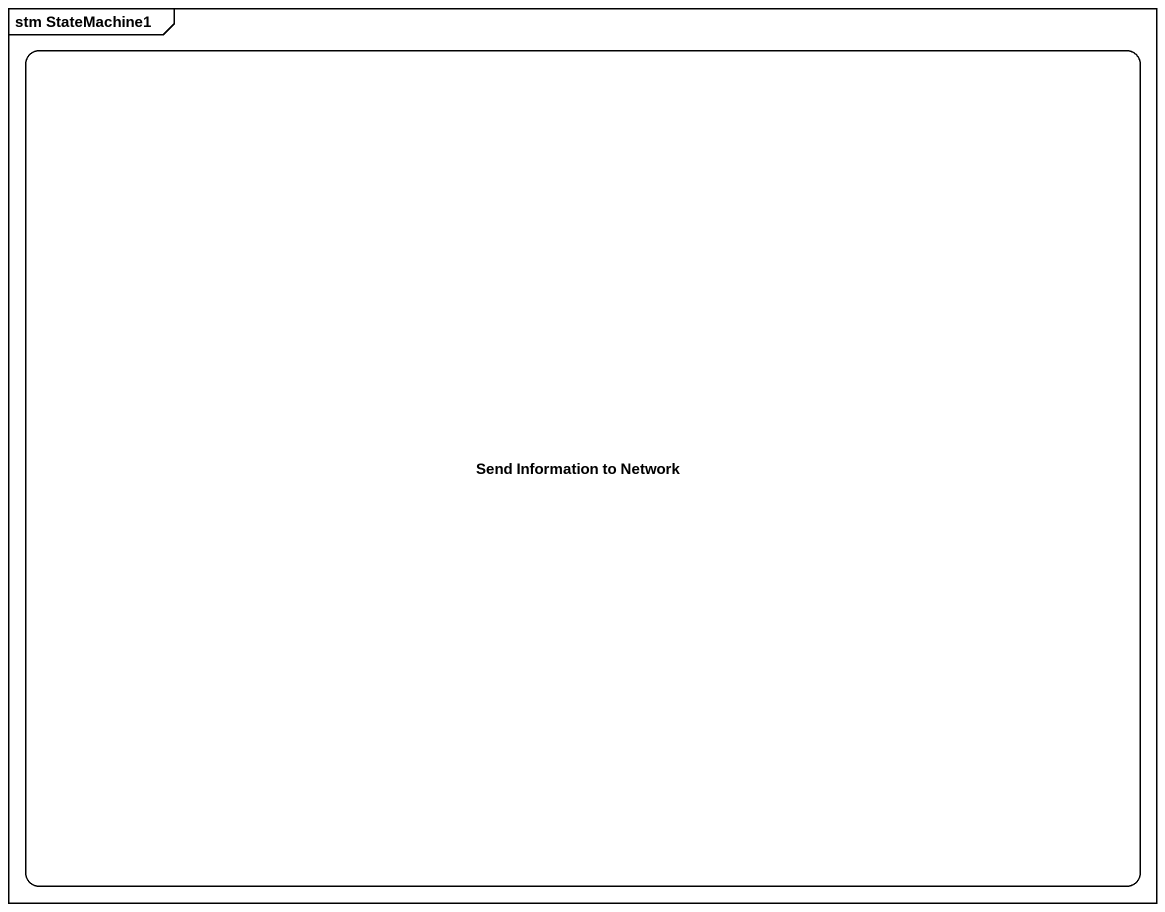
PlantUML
@startuml
mainframe stm StateMachine1
hide empty description
state "Send Information to Network" as Send_Information_to_Network
@enduml
